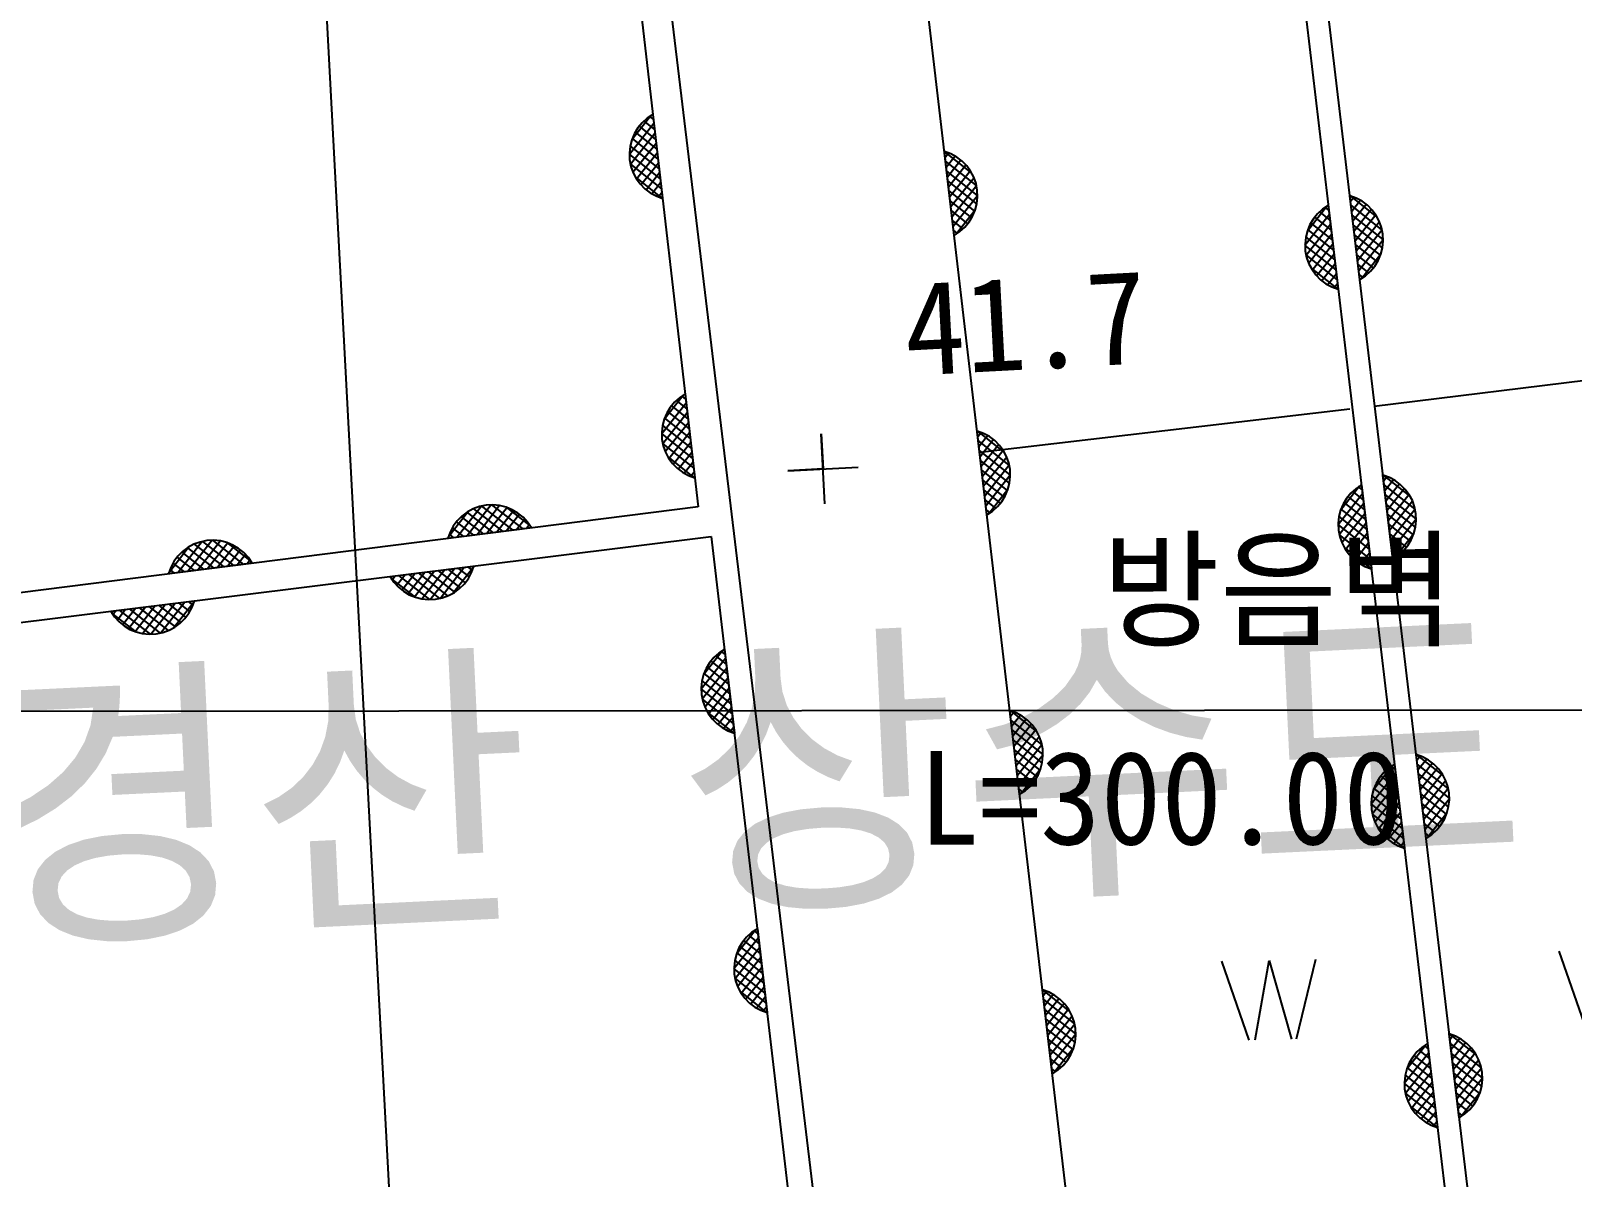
# Model space of a CAD drawing. Header units: millimetres. Extents: x 15846 to 16642, y 1103 to 1807.
# Drawn here: x 16054.04 to 16086.9, y 1504.49 to 1528.94 of the extents above; entities that cross this region are included whole.
import ezdxf
from ezdxf.xclip import XClip

# ---------------------------------------------------------------- set-up
doc = ezdxf.new("R2010")
doc.units = ezdxf.units.MM
doc.header["$LTSCALE"] = 10
doc.header["$MEASUREMENT"] = 0
doc.header["$XCLIPFRAME"] = 2
doc.layers.add('TZ-BASE', color=253, linetype='Continuous')
doc.styles.get("Standard").update_dxf_attribs({"font": 'GulimChe.ttf'})

# ---------------------------------------------------------------- blocks, each defined once
blk = doc.blocks.new('JD-FGHGF6GCDN')
at = {"layer": 'TZ-BASE'}
for p, q in [((121.898, 134.063), (140.491, -215.796)), ((139.013, 10.719, 127.805), (130.169, 84.214, 127.805)), ((144.547, 77.341, 127.977), (151.132, 21.744, 127.977)), ((151.601, 21.889, 127.977), (145.018, 77.444, 127.977)), ((143.146, 20.82, 127.977), (136.65, 76.334, 127.977)), ((131.811, 65.475, 127.783), (133.844, 47.871, 127.783)), ((132.431, 55.699, 127.783), (132.838, 56.211, 127.783)), ((132.808, 56.192, 127.783), (132.891, 56.127, 127.783)), ((132.878, 56.235, 127.783), (133.085, 54.447, 127.783)), ((132.379, 55.392, 127.783), (132.9, 56.048, 127.783)), ((132.503, 55.86, 127.783), (132.964, 55.495, 127.783)), ((132.586, 55.985, 127.783), (132.939, 55.705, 127.783)), ((132.688, 56.096, 127.783), (132.915, 55.916, 127.783)), ((132.395, 55.563, 127.783), (133.012, 55.073, 127.783)), ((132.401, 55.178, 127.783), (132.924, 55.838, 127.783)), ((132.439, 55.72, 127.783), (132.988, 55.284, 127.783)), ((132.456, 55.005, 127.783), (132.949, 55.627, 127.783)), ((132.379, 55.384, 127.783), (133.037, 54.863, 127.783)), ((132.532, 54.86, 127.783), (132.973, 55.416, 127.783)), ((132.625, 54.737, 127.783), (132.997, 55.206, 127.783)), ((139.304, 53.657, 127.977), (139.095, 55.444, 127.977)), ((139.304, 53.657, 127.977), (139.095, 55.444, 127.977)), ((139.671, 54.994, 127.977), (139.106, 55.441, 127.977)), ((139.671, 54.994, 127.977), (139.106, 55.441, 127.977)), ((139.185, 55.414, 127.977), (139.109, 55.318, 127.977)), ((139.185, 55.414, 127.977), (139.109, 55.318, 127.977)), ((139.779, 54.718, 127.977), (139.119, 55.24, 127.977)), ((139.779, 54.718, 127.977), (139.119, 55.24, 127.977)), ((139.323, 55.346, 127.977), (139.134, 55.108, 127.977)), ((139.323, 55.346, 127.977), (139.134, 55.108, 127.977)), ((139.446, 55.26, 127.977), (139.159, 54.897, 127.977)), ((139.446, 55.26, 127.977), (139.159, 54.897, 127.977)), ((132.402, 55.175, 127.783), (133.061, 54.652, 127.783)), ((132.509, 54.898, 127.783), (133.073, 54.451, 127.783)), ((132.734, 54.632, 127.783), (133.022, 54.995, 127.783)), ((139.802, 54.509, 127.977), (139.143, 55.029, 127.977)), ((139.802, 54.509, 127.977), (139.143, 55.029, 127.977)), ((139.554, 55.156, 127.977), (139.183, 54.686, 127.977)), ((139.554, 55.156, 127.977), (139.183, 54.686, 127.977)), ((139.648, 55.032, 127.977), (139.208, 54.476, 127.977)), ((139.648, 55.032, 127.977), (139.208, 54.476, 127.977)), ((139.725, 54.887, 127.977), (139.233, 54.265, 127.977)), ((139.725, 54.887, 127.977), (139.233, 54.265, 127.977)), ((132.857, 54.546, 127.783), (133.046, 54.784, 127.783)), ((132.995, 54.478, 127.783), (133.07, 54.573, 127.783)), ((139.786, 54.33, 127.977), (139.168, 54.819, 127.977)), ((139.786, 54.33, 127.977), (139.168, 54.819, 127.977)), ((139.743, 54.173, 127.977), (139.193, 54.608, 127.977)), ((139.743, 54.173, 127.977), (139.193, 54.608, 127.977)), ((139.779, 54.715, 127.977), (139.257, 54.054, 127.977)), ((139.779, 54.715, 127.977), (139.257, 54.054, 127.977)), ((139.679, 54.033, 127.977), (139.217, 54.397, 127.977)), ((139.679, 54.033, 127.977), (139.217, 54.397, 127.977)), ((139.802, 54.501, 127.977), (139.282, 53.844, 127.977)), ((139.802, 54.501, 127.977), (139.282, 53.844, 127.977)), ((146.831, 53.757, 127.977), (147.236, 54.271, 127.977)), ((146.831, 53.757, 127.977), (147.236, 54.271, 127.977)), ((147.207, 54.252, 127.977), (147.29, 54.187, 127.977)), ((147.207, 54.252, 127.977), (147.29, 54.187, 127.977)), ((147.277, 54.295, 127.977), (147.489, 52.508, 127.977)), ((147.277, 54.295, 127.977), (147.489, 52.508, 127.977)), ((147.948, 52.717, 127.977), (147.736, 54.504, 127.977)), ((147.948, 52.717, 127.977), (147.736, 54.504, 127.977)), ((148.314, 54.055, 127.977), (147.748, 54.501, 127.977)), ((148.314, 54.055, 127.977), (147.748, 54.501, 127.977)), ((147.827, 54.474, 127.977), (147.751, 54.378, 127.977)), ((147.827, 54.474, 127.977), (147.751, 54.378, 127.977)), ((148.421, 53.779, 127.977), (147.761, 54.3, 127.977)), ((148.421, 53.779, 127.977), (147.761, 54.3, 127.977)), ((147.965, 54.406, 127.977), (147.776, 54.168, 127.977)), ((147.965, 54.406, 127.977), (147.776, 54.168, 127.977)), ((148.088, 54.32, 127.977), (147.801, 53.957, 127.977)), ((148.088, 54.32, 127.977), (147.801, 53.957, 127.977)), ((148.197, 54.216, 127.977), (147.826, 53.746, 127.977)), ((148.197, 54.216, 127.977), (147.826, 53.746, 127.977)), ((139.595, 53.907, 127.977), (139.242, 54.187, 127.977)), ((139.595, 53.907, 127.977), (139.242, 54.187, 127.977)), ((139.494, 53.796, 127.977), (139.266, 53.976, 127.977)), ((139.494, 53.796, 127.977), (139.266, 53.976, 127.977)), ((139.75, 54.194, 127.977), (139.344, 53.681, 127.977)), ((139.75, 54.194, 127.977), (139.344, 53.681, 127.977)), ((146.78, 53.45, 127.977), (147.299, 54.108, 127.977)), ((146.78, 53.45, 127.977), (147.299, 54.108, 127.977)), ((146.803, 53.237, 127.977), (147.324, 53.898, 127.977)), ((146.803, 53.237, 127.977), (147.324, 53.898, 127.977)), ((146.903, 53.919, 127.977), (147.365, 53.555, 127.977)), ((146.903, 53.919, 127.977), (147.365, 53.555, 127.977)), ((146.986, 54.045, 127.977), (147.34, 53.766, 127.977)), ((146.986, 54.045, 127.977), (147.34, 53.766, 127.977)), ((147.087, 54.156, 127.977), (147.315, 53.976, 127.977)), ((147.087, 54.156, 127.977), (147.315, 53.976, 127.977)), ((148.445, 53.569, 127.977), (147.786, 54.089, 127.977)), ((148.445, 53.569, 127.977), (147.786, 54.089, 127.977)), ((148.29, 54.093, 127.977), (147.851, 53.536, 127.977)), ((148.29, 54.093, 127.977), (147.851, 53.536, 127.977)), ((148.367, 53.948, 127.977), (147.876, 53.325, 127.977)), ((148.367, 53.948, 127.977), (147.876, 53.325, 127.977)), ((139.374, 53.7, 127.977), (139.291, 53.765, 127.977)), ((139.374, 53.7, 127.977), (139.291, 53.765, 127.977)), ((146.796, 53.621, 127.977), (147.414, 53.134, 127.977)), ((146.796, 53.621, 127.977), (147.414, 53.134, 127.977)), ((146.839, 53.779, 127.977), (147.39, 53.344, 127.977)), ((146.839, 53.779, 127.977), (147.39, 53.344, 127.977)), ((146.858, 53.064, 127.977), (147.349, 53.687, 127.977)), ((146.858, 53.064, 127.977), (147.349, 53.687, 127.977)), ((148.429, 53.391, 127.977), (147.811, 53.878, 127.977)), ((148.429, 53.391, 127.977), (147.811, 53.878, 127.977)), ((148.386, 53.234, 127.977), (147.836, 53.668, 127.977)), ((148.386, 53.234, 127.977), (147.836, 53.668, 127.977)), ((148.422, 53.775, 127.977), (147.901, 53.114, 127.977)), ((148.422, 53.775, 127.977), (147.901, 53.114, 127.977)), ((148.445, 53.562, 127.977), (147.926, 52.904, 127.977)), ((148.445, 53.562, 127.977), (147.926, 52.904, 127.977)), ((146.78, 53.443, 127.977), (147.439, 52.923, 127.977)), ((146.78, 53.443, 127.977), (147.439, 52.923, 127.977)), ((146.804, 53.233, 127.977), (147.464, 52.712, 127.977)), ((146.804, 53.233, 127.977), (147.464, 52.712, 127.977)), ((146.935, 52.919, 127.977), (147.374, 53.477, 127.977)), ((146.935, 52.919, 127.977), (147.374, 53.477, 127.977)), ((147.028, 52.796, 127.977), (147.399, 53.266, 127.977)), ((147.028, 52.796, 127.977), (147.399, 53.266, 127.977)), ((148.322, 53.093, 127.977), (147.86, 53.457, 127.977)), ((148.322, 53.093, 127.977), (147.86, 53.457, 127.977)), ((148.239, 52.967, 127.977), (147.885, 53.246, 127.977)), ((148.239, 52.967, 127.977), (147.885, 53.246, 127.977)), ((148.394, 53.255, 127.977), (147.989, 52.741, 127.977)), ((148.394, 53.255, 127.977), (147.989, 52.741, 127.977)), ((146.911, 52.957, 127.977), (147.477, 52.511, 127.977)), ((146.911, 52.957, 127.977), (147.477, 52.511, 127.977)), ((147.137, 52.692, 127.977), (147.424, 53.055, 127.977)), ((147.137, 52.692, 127.977), (147.424, 53.055, 127.977)), ((148.138, 52.856, 127.977), (147.91, 53.036, 127.977)), ((148.138, 52.856, 127.977), (147.91, 53.036, 127.977)), ((147.26, 52.606, 127.977), (147.449, 52.845, 127.977)), ((147.26, 52.606, 127.977), (147.449, 52.845, 127.977)), ((147.398, 52.538, 127.977), (147.474, 52.634, 127.977)), ((147.398, 52.538, 127.977), (147.474, 52.634, 127.977)), ((148.018, 52.76, 127.977), (147.935, 52.825, 127.977)), ((148.018, 52.76, 127.977), (147.935, 52.825, 127.977)), ((156.08, 50.972, 127.977), (148.255, 50.01, 127.977)), ((133.567, 50.275, 127.783), (133.773, 48.487, 127.783)), ((133.068, 49.431, 127.783), (133.588, 50.088, 127.783)), ((133.12, 49.738, 127.783), (133.526, 50.251, 127.783)), ((133.275, 50.025, 127.783), (133.628, 49.745, 127.783)), ((133.376, 50.136, 127.783), (133.604, 49.956, 127.783)), ((133.497, 50.232, 127.783), (133.579, 50.167, 127.783)), ((147.739, 49.949, 127.977), (139.846, 49.025, 127.977)), ((133.09, 49.218, 127.783), (133.613, 49.877, 127.783)), ((133.127, 49.759, 127.783), (133.677, 49.324, 127.783)), ((133.144, 49.045, 127.783), (133.637, 49.667, 127.783)), ((133.191, 49.9, 127.783), (133.652, 49.534, 127.783)), ((133.068, 49.424, 127.783), (133.725, 48.902, 127.783)), ((133.084, 49.602, 127.783), (133.701, 49.113, 127.783)), ((133.22, 48.9, 127.783), (133.661, 49.456, 127.783)), ((136.548, 47.929, 41.69), (136.468, 49.427, 41.69)), ((136.468, 49.427, 41.69), (136.508, 48.678, 41.69)), ((140.001, 47.697, 127.977), (139.792, 49.485, 127.977)), ((140.001, 47.697, 127.977), (139.792, 49.485, 127.977)), ((140.369, 49.035, 127.977), (139.803, 49.482, 127.977)), ((140.369, 49.035, 127.977), (139.803, 49.482, 127.977)), ((139.882, 49.455, 127.977), (139.807, 49.359, 127.977)), ((139.882, 49.455, 127.977), (139.807, 49.359, 127.977)), ((140.476, 48.759, 127.977), (139.816, 49.281, 127.977)), ((140.476, 48.759, 127.977), (139.816, 49.281, 127.977)), ((140.02, 49.387, 127.977), (139.831, 49.148, 127.977)), ((140.02, 49.387, 127.977), (139.831, 49.148, 127.977)), ((140.143, 49.301, 127.977), (139.856, 48.938, 127.977)), ((140.143, 49.301, 127.977), (139.856, 48.938, 127.977)), ((133.09, 49.214, 127.783), (133.75, 48.691, 127.783)), ((133.314, 48.776, 127.783), (133.686, 49.245, 127.783)), ((133.422, 48.672, 127.783), (133.71, 49.034, 127.783)), ((140.499, 48.549, 127.977), (139.841, 49.07, 127.977)), ((140.499, 48.549, 127.977), (139.841, 49.07, 127.977)), ((140.252, 49.197, 127.977), (139.881, 48.727, 127.977)), ((140.252, 49.197, 127.977), (139.881, 48.727, 127.977)), ((140.345, 49.073, 127.977), (139.905, 48.516, 127.977)), ((140.345, 49.073, 127.977), (139.905, 48.516, 127.977)), ((133.197, 48.938, 127.783), (133.762, 48.49, 127.783)), ((133.545, 48.585, 127.783), (133.734, 48.824, 127.783)), ((135.759, 48.638, 41.69), (137.257, 48.718, 41.69)), ((136.508, 48.678, 41.69), (135.759, 48.638, 41.69)), ((140.483, 48.371, 127.977), (139.865, 48.859, 127.977)), ((140.483, 48.371, 127.977), (139.865, 48.859, 127.977)), ((140.44, 48.214, 127.977), (139.89, 48.649, 127.977)), ((140.44, 48.214, 127.977), (139.89, 48.649, 127.977)), ((140.422, 48.928, 127.977), (139.93, 48.306, 127.977)), ((140.422, 48.928, 127.977), (139.93, 48.306, 127.977)), ((140.477, 48.755, 127.977), (139.955, 48.095, 127.977)), ((140.477, 48.755, 127.977), (139.955, 48.095, 127.977)), ((133.683, 48.518, 127.783), (133.759, 48.613, 127.783)), ((140.376, 48.073, 127.977), (139.914, 48.438, 127.977)), ((140.376, 48.073, 127.977), (139.914, 48.438, 127.977)), ((140.499, 48.542, 127.977), (139.979, 47.884, 127.977)), ((140.499, 48.542, 127.977), (139.979, 47.884, 127.977)), ((147.537, 47.799, 127.977), (147.942, 48.313, 127.977)), ((147.537, 47.799, 127.977), (147.942, 48.313, 127.977)), ((147.983, 48.337, 127.977), (148.194, 46.55, 127.977)), ((147.983, 48.337, 127.977), (148.194, 46.55, 127.977)), ((148.654, 46.758, 127.977), (148.442, 48.546, 127.977)), ((148.654, 46.758, 127.977), (148.442, 48.546, 127.977)), ((149.02, 48.096, 127.977), (148.454, 48.543, 127.977)), ((149.02, 48.096, 127.977), (148.454, 48.543, 127.977)), ((148.533, 48.515, 127.977), (148.457, 48.42, 127.977)), ((148.533, 48.515, 127.977), (148.457, 48.42, 127.977)), ((149.128, 47.821, 127.977), (148.467, 48.341, 127.977)), ((149.128, 47.821, 127.977), (148.467, 48.341, 127.977)), ((148.671, 48.448, 127.977), (148.482, 48.209, 127.977)), ((148.671, 48.448, 127.977), (148.482, 48.209, 127.977)), ((148.794, 48.362, 127.977), (148.507, 47.999, 127.977)), ((148.794, 48.362, 127.977), (148.507, 47.999, 127.977)), ((140.293, 47.948, 127.977), (139.939, 48.227, 127.977)), ((140.293, 47.948, 127.977), (139.939, 48.227, 127.977)), ((140.191, 47.837, 127.977), (139.964, 48.016, 127.977)), ((140.191, 47.837, 127.977), (139.964, 48.016, 127.977)), ((140.448, 48.235, 127.977), (140.042, 47.721, 127.977)), ((140.448, 48.235, 127.977), (140.042, 47.721, 127.977)), ((147.486, 47.492, 127.977), (148.005, 48.15, 127.977)), ((147.486, 47.492, 127.977), (148.005, 48.15, 127.977)), ((147.691, 48.086, 127.977), (148.045, 47.807, 127.977)), ((147.691, 48.086, 127.977), (148.045, 47.807, 127.977)), ((147.793, 48.197, 127.977), (148.02, 48.018, 127.977)), ((147.793, 48.197, 127.977), (148.02, 48.018, 127.977)), ((147.913, 48.294, 127.977), (147.995, 48.229, 127.977)), ((147.913, 48.294, 127.977), (147.995, 48.229, 127.977)), ((149.151, 47.611, 127.977), (148.492, 48.131, 127.977)), ((149.151, 47.611, 127.977), (148.492, 48.131, 127.977)), ((148.903, 48.258, 127.977), (148.532, 47.788, 127.977)), ((148.903, 48.258, 127.977), (148.532, 47.788, 127.977)), ((148.997, 48.135, 127.977), (148.557, 47.577, 127.977)), ((148.997, 48.135, 127.977), (148.557, 47.577, 127.977)), ((149.073, 47.99, 127.977), (148.582, 47.367, 127.977)), ((149.073, 47.99, 127.977), (148.582, 47.367, 127.977)), ((133.844, 47.871, 127.783), (111.397, 45.023, 127.783)), ((128.951, 47.775, 127.783), (128.51, 47.205, 127.783)), ((129.226, 47.885, 127.783), (128.711, 47.22, 127.783)), ((128.791, 47.657, 127.783), (129.264, 47.29, 127.783)), ((128.913, 47.752, 127.783), (129.474, 47.317, 127.783)), ((129.436, 47.91, 127.783), (128.922, 47.247, 127.783)), ((129.058, 47.829, 127.783), (129.685, 47.344, 127.783)), ((129.614, 47.896, 127.783), (129.132, 47.273, 127.783)), ((129.23, 47.886, 127.783), (129.895, 47.37, 127.783)), ((129.772, 47.855, 127.783), (129.342, 47.3, 127.783)), ((129.443, 47.91, 127.783), (130.106, 47.397, 127.783)), ((129.913, 47.792, 127.783), (129.553, 47.327, 127.783)), ((129.751, 47.862, 127.783), (130.268, 47.461, 127.783)), ((130.039, 47.71, 127.783), (129.763, 47.354, 127.783)), ((140.071, 47.741, 127.977), (139.988, 47.806, 127.977)), ((140.071, 47.741, 127.977), (139.988, 47.806, 127.977)), ((147.502, 47.663, 127.977), (148.12, 47.175, 127.977)), ((147.502, 47.663, 127.977), (148.12, 47.175, 127.977)), ((147.509, 47.278, 127.977), (148.03, 47.939, 127.977)), ((147.509, 47.278, 127.977), (148.03, 47.939, 127.977)), ((147.544, 47.82, 127.977), (148.095, 47.386, 127.977)), ((147.544, 47.82, 127.977), (148.095, 47.386, 127.977)), ((147.564, 47.106, 127.977), (148.055, 47.729, 127.977)), ((147.564, 47.106, 127.977), (148.055, 47.729, 127.977)), ((147.608, 47.961, 127.977), (148.07, 47.597, 127.977)), ((147.608, 47.961, 127.977), (148.07, 47.597, 127.977)), ((149.135, 47.433, 127.977), (148.517, 47.92, 127.977)), ((149.135, 47.433, 127.977), (148.517, 47.92, 127.977)), ((149.092, 47.275, 127.977), (148.542, 47.709, 127.977)), ((149.092, 47.275, 127.977), (148.542, 47.709, 127.977)), ((149.128, 47.817, 127.977), (148.607, 47.156, 127.977)), ((149.128, 47.817, 127.977), (148.607, 47.156, 127.977)), ((130.293, 47.421, 127.783), (128.507, 47.194, 127.783)), ((128.603, 47.423, 127.783), (128.843, 47.237, 127.783)), ((128.688, 47.547, 127.783), (129.054, 47.263, 127.783)), ((130.151, 47.609, 127.783), (129.974, 47.38, 127.783)), ((130.249, 47.49, 127.783), (130.184, 47.407, 127.783)), ((147.486, 47.484, 127.977), (148.145, 46.965, 127.977)), ((147.486, 47.484, 127.977), (148.145, 46.965, 127.977)), ((147.64, 46.961, 127.977), (148.08, 47.518, 127.977)), ((147.64, 46.961, 127.977), (148.08, 47.518, 127.977)), ((149.028, 47.135, 127.977), (148.567, 47.499, 127.977)), ((149.028, 47.135, 127.977), (148.567, 47.499, 127.977)), ((149.151, 47.604, 127.977), (148.632, 46.945, 127.977)), ((149.151, 47.604, 127.977), (148.632, 46.945, 127.977)), ((111.504, 44.423, 127.869), (134.125, 47.234, 127.869)), ((122.999, 47.02, 127.783), (122.558, 46.45, 127.783)), ((123.274, 47.13, 127.783), (122.759, 46.465, 127.783)), ((122.961, 46.996, 127.783), (123.522, 46.562, 127.783)), ((123.483, 47.155, 127.783), (122.969, 46.492, 127.783)), ((123.106, 47.074, 127.783), (123.733, 46.588, 127.783)), ((123.662, 47.141, 127.783), (123.18, 46.518, 127.783)), ((123.278, 47.131, 127.783), (123.943, 46.615, 127.783)), ((123.82, 47.099, 127.783), (123.39, 46.545, 127.783)), ((123.491, 47.155, 127.783), (124.153, 46.642, 127.783)), ((123.961, 47.036, 127.783), (123.601, 46.572, 127.783)), ((123.798, 47.107, 127.783), (124.316, 46.706, 127.783)), ((128.537, 47.285, 127.783), (128.633, 47.21, 127.783)), ((134.125, 47.234, 127.869), (136.206, 29.503, 127.869)), ((147.509, 47.275, 127.977), (148.17, 46.754, 127.977)), ((147.509, 47.275, 127.977), (148.17, 46.754, 127.977)), ((147.617, 46.999, 127.977), (148.183, 46.553, 127.977)), ((147.617, 46.999, 127.977), (148.183, 46.553, 127.977)), ((147.734, 46.837, 127.977), (148.105, 47.307, 127.977)), ((147.734, 46.837, 127.977), (148.105, 47.307, 127.977)), ((147.843, 46.733, 127.977), (148.129, 47.097, 127.977)), ((147.843, 46.733, 127.977), (148.129, 47.097, 127.977)), ((148.945, 47.009, 127.977), (148.592, 47.288, 127.977)), ((148.945, 47.009, 127.977), (148.592, 47.288, 127.977)), ((148.844, 46.898, 127.977), (148.617, 47.077, 127.977)), ((148.844, 46.898, 127.977), (148.617, 47.077, 127.977)), ((149.1, 47.296, 127.977), (148.695, 46.782, 127.977)), ((149.1, 47.296, 127.977), (148.695, 46.782, 127.977)), ((124.34, 46.665, 127.783), (122.555, 46.439, 127.783)), ((122.65, 46.668, 127.783), (122.891, 46.482, 127.783)), ((122.735, 46.792, 127.783), (123.101, 46.508, 127.783)), ((122.839, 46.902, 127.783), (123.312, 46.535, 127.783)), ((124.087, 46.955, 127.783), (123.811, 46.598, 127.783)), ((124.199, 46.854, 127.783), (124.021, 46.625, 127.783)), ((124.296, 46.735, 127.783), (124.232, 46.652, 127.783)), ((147.966, 46.647, 127.977), (148.154, 46.886, 127.977)), ((147.966, 46.647, 127.977), (148.154, 46.886, 127.977)), ((148.104, 46.58, 127.977), (148.179, 46.676, 127.977)), ((148.104, 46.58, 127.977), (148.179, 46.676, 127.977)), ((148.724, 46.802, 127.977), (148.641, 46.867, 127.977)), ((148.724, 46.802, 127.977), (148.641, 46.867, 127.977)), ((122.584, 46.529, 127.783), (122.68, 46.455, 127.783)), ((127.278, 46.384, 127.869), (129.064, 46.606, 127.869)), ((127.818, 45.941, 127.869), (127.302, 46.343, 127.869)), ((127.321, 46.314, 127.869), (127.386, 46.397, 127.869)), ((127.418, 46.194, 127.869), (127.597, 46.423, 127.869)), ((128.126, 45.892, 127.869), (127.465, 46.407, 127.869)), ((127.53, 46.094, 127.869), (127.807, 46.449, 127.869)), ((127.656, 46.012, 127.869), (128.018, 46.476, 127.869)), ((128.339, 45.916, 127.869), (127.675, 46.433, 127.869)), ((127.797, 45.948, 127.869), (128.228, 46.502, 127.869)), ((128.511, 45.972, 127.869), (127.886, 46.459, 127.869)), ((127.955, 45.907, 127.869), (128.439, 46.528, 127.869)), ((128.656, 46.049, 127.869), (128.096, 46.485, 127.869)), ((128.133, 45.892, 127.869), (128.649, 46.554, 127.869)), ((128.779, 46.144, 127.869), (128.307, 46.511, 127.869)), ((128.343, 45.916, 127.869), (128.86, 46.58, 127.869)), ((128.882, 46.253, 127.869), (128.517, 46.538, 127.869)), ((128.618, 46.026, 127.869), (129.061, 46.594, 127.869)), ((128.968, 46.377, 127.869), (128.728, 46.564, 127.869)), ((129.034, 46.515, 127.869), (128.938, 46.59, 127.869)), ((121.324, 45.644, 127.869), (123.11, 45.866, 127.869)), ((121.464, 45.455, 127.869), (121.642, 45.683, 127.869)), ((122.172, 45.152, 127.869), (121.51, 45.667, 127.869)), ((121.576, 45.354, 127.869), (121.853, 45.709, 127.869)), ((121.702, 45.272, 127.869), (122.063, 45.736, 127.869)), ((122.385, 45.176, 127.869), (121.721, 45.693, 127.869)), ((121.843, 45.208, 127.869), (122.274, 45.762, 127.869)), ((122.557, 45.232, 127.869), (121.931, 45.719, 127.869)), ((122.001, 45.167, 127.869), (122.484, 45.788, 127.869)), ((122.702, 45.309, 127.869), (122.142, 45.745, 127.869)), ((122.179, 45.152, 127.869), (122.695, 45.814, 127.869)), ((122.825, 45.404, 127.869), (122.352, 45.772, 127.869)), ((122.388, 45.176, 127.869), (122.906, 45.84, 127.869)), ((122.928, 45.513, 127.869), (122.563, 45.798, 127.869)), ((122.664, 45.286, 127.869), (123.107, 45.854, 127.869)), ((123.013, 45.637, 127.869), (122.773, 45.824, 127.869)), ((123.08, 45.775, 127.869), (122.984, 45.85, 127.869)), ((121.864, 45.201, 127.869), (121.348, 45.603, 127.869)), ((121.367, 45.574, 127.869), (121.432, 45.657, 127.869)), ((133.961, 44.292, 127.869), (134.367, 44.805, 127.869)), ((134.217, 44.69, 127.869), (134.445, 44.51, 127.869)), ((134.337, 44.786, 127.869), (134.42, 44.721, 127.869)), ((134.407, 44.83, 127.869), (134.617, 43.042, 127.869)), ((133.91, 43.985, 127.869), (134.429, 44.643, 127.869)), ((133.932, 43.771, 127.869), (134.454, 44.432, 127.869)), ((134.033, 44.454, 127.869), (134.494, 44.089, 127.869)), ((134.116, 44.579, 127.869), (134.47, 44.3, 127.869)), ((133.926, 44.156, 127.869), (134.544, 43.668, 127.869)), ((133.969, 44.313, 127.869), (134.519, 43.878, 127.869)), ((133.987, 43.599, 127.869), (134.479, 44.221, 127.869)), ((133.91, 43.977, 127.869), (134.568, 43.457, 127.869)), ((133.933, 43.768, 127.869), (134.593, 43.246, 127.869)), ((134.064, 43.454, 127.869), (134.503, 44.011, 127.869)), ((134.157, 43.33, 127.869), (134.528, 43.8, 127.869)), ((-0.04, 43.401), (299.96, 43.677)), ((134.04, 43.492, 127.869), (134.606, 43.045, 127.869)), ((134.266, 43.226, 127.869), (134.553, 43.589, 127.869)), ((134.389, 43.14, 127.869), (134.578, 43.379, 127.869)), ((140.698, 41.738, 127.977), (140.489, 43.526, 127.977)), ((140.698, 41.738, 127.977), (140.489, 43.526, 127.977)), ((141.066, 43.076, 127.977), (140.501, 43.522, 127.977)), ((141.066, 43.076, 127.977), (140.501, 43.522, 127.977)), ((140.579, 43.495, 127.977), (140.504, 43.4, 127.977)), ((140.579, 43.495, 127.977), (140.504, 43.4, 127.977)), ((140.717, 43.428, 127.977), (140.529, 43.189, 127.977)), ((140.717, 43.428, 127.977), (140.529, 43.189, 127.977)), ((134.527, 43.072, 127.869), (134.602, 43.168, 127.869)), ((141.173, 42.8, 127.977), (140.513, 43.321, 127.977)), ((141.173, 42.8, 127.977), (140.513, 43.321, 127.977)), ((141.196, 42.59, 127.977), (140.538, 43.111, 127.977)), ((141.196, 42.59, 127.977), (140.538, 43.111, 127.977)), ((140.84, 43.342, 127.977), (140.553, 42.978, 127.977)), ((140.84, 43.342, 127.977), (140.553, 42.978, 127.977)), ((140.949, 43.237, 127.977), (140.578, 42.768, 127.977)), ((140.949, 43.237, 127.977), (140.578, 42.768, 127.977)), ((141.043, 43.114, 127.977), (140.603, 42.557, 127.977)), ((141.043, 43.114, 127.977), (140.603, 42.557, 127.977)), ((141.18, 42.412, 127.977), (140.562, 42.9, 127.977)), ((141.18, 42.412, 127.977), (140.562, 42.9, 127.977)), ((141.119, 42.969, 127.977), (140.627, 42.346, 127.977)), ((141.119, 42.969, 127.977), (140.627, 42.346, 127.977)), ((141.174, 42.796, 127.977), (140.652, 42.136, 127.977)), ((141.174, 42.796, 127.977), (140.652, 42.136, 127.977)), ((141.137, 42.254, 127.977), (140.587, 42.689, 127.977)), ((141.137, 42.254, 127.977), (140.587, 42.689, 127.977)), ((141.073, 42.114, 127.977), (140.612, 42.479, 127.977)), ((141.073, 42.114, 127.977), (140.612, 42.479, 127.977)), ((141.196, 42.583, 127.977), (140.677, 41.925, 127.977)), ((141.196, 42.583, 127.977), (140.677, 41.925, 127.977)), ((149.36, 40.8, 127.977), (149.149, 42.588, 127.977)), ((149.36, 40.8, 127.977), (149.149, 42.588, 127.977)), ((149.726, 42.138, 127.977), (149.16, 42.584, 127.977)), ((149.726, 42.138, 127.977), (149.16, 42.584, 127.977)), ((149.239, 42.557, 127.977), (149.164, 42.462, 127.977)), ((149.239, 42.557, 127.977), (149.164, 42.462, 127.977)), ((149.834, 41.862, 127.977), (149.173, 42.383, 127.977)), ((149.834, 41.862, 127.977), (149.173, 42.383, 127.977)), ((149.377, 42.49, 127.977), (149.188, 42.251, 127.977)), ((149.377, 42.49, 127.977), (149.188, 42.251, 127.977)), ((149.5, 42.404, 127.977), (149.213, 42.04, 127.977)), ((149.5, 42.404, 127.977), (149.213, 42.04, 127.977)), ((140.99, 41.988, 127.977), (140.636, 42.268, 127.977)), ((140.99, 41.988, 127.977), (140.636, 42.268, 127.977)), ((140.889, 41.877, 127.977), (140.661, 42.057, 127.977)), ((140.889, 41.877, 127.977), (140.661, 42.057, 127.977)), ((141.145, 42.275, 127.977), (140.739, 41.762, 127.977)), ((141.145, 42.275, 127.977), (140.739, 41.762, 127.977)), ((148.192, 41.533, 127.977), (148.71, 42.192, 127.977)), ((148.192, 41.533, 127.977), (148.71, 42.192, 127.977)), ((148.243, 41.841, 127.977), (148.648, 42.355, 127.977)), ((148.243, 41.841, 127.977), (148.648, 42.355, 127.977)), ((148.397, 42.128, 127.977), (148.751, 41.849, 127.977)), ((148.397, 42.128, 127.977), (148.751, 41.849, 127.977)), ((148.498, 42.239, 127.977), (148.726, 42.06, 127.977)), ((148.498, 42.239, 127.977), (148.726, 42.06, 127.977)), ((148.618, 42.335, 127.977), (148.701, 42.27, 127.977)), ((148.618, 42.335, 127.977), (148.701, 42.27, 127.977)), ((148.688, 42.379, 127.977), (148.9, 40.591, 127.977)), ((148.688, 42.379, 127.977), (148.9, 40.591, 127.977)), ((149.857, 41.653, 127.977), (149.198, 42.172, 127.977)), ((149.857, 41.653, 127.977), (149.198, 42.172, 127.977)), ((149.609, 42.3, 127.977), (149.238, 41.83, 127.977)), ((149.609, 42.3, 127.977), (149.238, 41.83, 127.977)), ((149.703, 42.176, 127.977), (149.263, 41.619, 127.977)), ((149.703, 42.176, 127.977), (149.263, 41.619, 127.977)), ((140.768, 41.781, 127.977), (140.686, 41.846, 127.977)), ((140.768, 41.781, 127.977), (140.686, 41.846, 127.977)), ((148.214, 41.32, 127.977), (148.735, 41.981, 127.977)), ((148.214, 41.32, 127.977), (148.735, 41.981, 127.977)), ((148.25, 41.862, 127.977), (148.801, 41.428, 127.977)), ((148.25, 41.862, 127.977), (148.801, 41.428, 127.977)), ((148.269, 41.147, 127.977), (148.76, 41.77, 127.977)), ((148.269, 41.147, 127.977), (148.76, 41.77, 127.977)), ((148.314, 42.002, 127.977), (148.776, 41.638, 127.977)), ((148.314, 42.002, 127.977), (148.776, 41.638, 127.977)), ((149.841, 41.474, 127.977), (149.223, 41.962, 127.977)), ((149.841, 41.474, 127.977), (149.223, 41.962, 127.977)), ((149.799, 41.317, 127.977), (149.248, 41.751, 127.977)), ((149.799, 41.317, 127.977), (149.248, 41.751, 127.977)), ((149.779, 42.031, 127.977), (149.288, 41.408, 127.977)), ((149.779, 42.031, 127.977), (149.288, 41.408, 127.977)), ((149.834, 41.859, 127.977), (149.313, 41.198, 127.977)), ((149.834, 41.859, 127.977), (149.313, 41.198, 127.977)), ((148.192, 41.526, 127.977), (148.851, 41.006, 127.977)), ((148.192, 41.526, 127.977), (148.851, 41.006, 127.977)), ((148.207, 41.704, 127.977), (148.826, 41.217, 127.977)), ((148.207, 41.704, 127.977), (148.826, 41.217, 127.977)), ((148.346, 41.002, 127.977), (148.785, 41.56, 127.977)), ((148.346, 41.002, 127.977), (148.785, 41.56, 127.977)), ((149.735, 41.176, 127.977), (149.273, 41.54, 127.977)), ((149.735, 41.176, 127.977), (149.273, 41.54, 127.977)), ((149.857, 41.645, 127.977), (149.338, 40.987, 127.977)), ((149.857, 41.645, 127.977), (149.338, 40.987, 127.977)), ((148.215, 41.316, 127.977), (148.876, 40.796, 127.977)), ((148.215, 41.316, 127.977), (148.876, 40.796, 127.977)), ((148.44, 40.879, 127.977), (148.81, 41.349, 127.977)), ((148.44, 40.879, 127.977), (148.81, 41.349, 127.977)), ((148.549, 40.775, 127.977), (148.835, 41.138, 127.977)), ((148.549, 40.775, 127.977), (148.835, 41.138, 127.977)), ((149.652, 41.051, 127.977), (149.298, 41.33, 127.977)), ((149.652, 41.051, 127.977), (149.298, 41.33, 127.977)), ((149.55, 40.94, 127.977), (149.323, 41.119, 127.977)), ((149.55, 40.94, 127.977), (149.323, 41.119, 127.977)), ((149.806, 41.338, 127.977), (149.401, 40.824, 127.977)), ((149.806, 41.338, 127.977), (149.401, 40.824, 127.977)), ((148.323, 41.041, 127.977), (148.889, 40.594, 127.977)), ((148.323, 41.041, 127.977), (148.889, 40.594, 127.977)), ((148.672, 40.689, 127.977), (148.86, 40.928, 127.977)), ((148.672, 40.689, 127.977), (148.86, 40.928, 127.977)), ((149.43, 40.843, 127.977), (149.348, 40.908, 127.977)), ((149.43, 40.843, 127.977), (149.348, 40.908, 127.977)), ((148.81, 40.622, 127.977), (148.885, 40.717, 127.977)), ((148.81, 40.622, 127.977), (148.885, 40.717, 127.977)), ((134.661, 38.333, 127.869), (135.066, 38.846, 127.869)), ((135.037, 38.827, 127.869), (135.119, 38.762, 127.869)), ((135.107, 38.87, 127.869), (135.317, 37.083, 127.869)), ((134.609, 38.026, 127.869), (135.129, 38.684, 127.869)), ((134.632, 37.812, 127.869), (135.153, 38.473, 127.869)), ((134.732, 38.495, 127.869), (135.194, 38.13, 127.869)), ((134.815, 38.62, 127.869), (135.169, 38.341, 127.869)), ((134.917, 38.731, 127.869), (135.144, 38.551, 127.869)), ((134.625, 38.197, 127.869), (135.243, 37.709, 127.869)), ((134.668, 38.354, 127.869), (135.218, 37.919, 127.869)), ((134.686, 37.64, 127.869), (135.178, 38.262, 127.869)), ((144.998, 38.183, 127.503), (145.585, 36.493, 127.503)), ((145.721, 36.5, 127.503), (146.016, 38.192, 127.503)), ((146.016, 38.192, 127.503), (146.489, 36.519, 127.503)), ((146.602, 36.525, 127.503), (147.01, 38.222, 127.503)), ((152.19, 38.39, 127.503), (152.777, 36.7, 127.503)), ((134.609, 38.018, 127.869), (135.268, 37.498, 127.869)), ((134.632, 37.809, 127.869), (135.293, 37.287, 127.869)), ((134.763, 37.495, 127.869), (135.203, 38.051, 127.869)), ((134.857, 37.371, 127.869), (135.228, 37.841, 127.869)), ((134.74, 37.533, 127.869), (135.305, 37.086, 127.869)), ((134.965, 37.267, 127.869), (135.252, 37.63, 127.869)), ((141.396, 35.779, 127.977), (141.187, 37.566, 127.977)), ((141.396, 35.779, 127.977), (141.187, 37.566, 127.977)), ((141.763, 37.116, 127.977), (141.198, 37.563, 127.977)), ((141.763, 37.116, 127.977), (141.198, 37.563, 127.977)), ((141.277, 37.536, 127.977), (141.201, 37.44, 127.977)), ((141.277, 37.536, 127.977), (141.201, 37.44, 127.977)), ((141.415, 37.468, 127.977), (141.226, 37.23, 127.977)), ((141.415, 37.468, 127.977), (141.226, 37.23, 127.977)), ((135.088, 37.181, 127.869), (135.277, 37.419, 127.869)), ((135.226, 37.113, 127.869), (135.302, 37.209, 127.869)), ((141.871, 36.84, 127.977), (141.211, 37.362, 127.977)), ((141.871, 36.84, 127.977), (141.211, 37.362, 127.977)), ((141.894, 36.631, 127.977), (141.235, 37.151, 127.977)), ((141.894, 36.631, 127.977), (141.235, 37.151, 127.977)), ((141.538, 37.382, 127.977), (141.251, 37.019, 127.977)), ((141.538, 37.382, 127.977), (141.251, 37.019, 127.977)), ((141.646, 37.278, 127.977), (141.275, 36.808, 127.977)), ((141.646, 37.278, 127.977), (141.275, 36.808, 127.977)), ((141.74, 37.154, 127.977), (141.3, 36.598, 127.977)), ((141.74, 37.154, 127.977), (141.3, 36.598, 127.977)), ((141.878, 36.452, 127.977), (141.26, 36.941, 127.977)), ((141.878, 36.452, 127.977), (141.26, 36.941, 127.977)), ((141.816, 37.009, 127.977), (141.325, 36.387, 127.977)), ((141.816, 37.009, 127.977), (141.325, 36.387, 127.977)), ((141.871, 36.837, 127.977), (141.349, 36.176, 127.977)), ((141.871, 36.837, 127.977), (141.349, 36.176, 127.977)), ((141.835, 36.295, 127.977), (141.284, 36.73, 127.977)), ((141.835, 36.295, 127.977), (141.284, 36.73, 127.977)), ((141.77, 36.154, 127.977), (141.309, 36.519, 127.977)), ((141.77, 36.154, 127.977), (141.309, 36.519, 127.977)), ((141.894, 36.623, 127.977), (141.374, 35.966, 127.977)), ((141.894, 36.623, 127.977), (141.374, 35.966, 127.977)), ((150.066, 34.842, 127.977), (149.855, 36.629, 127.977)), ((150.066, 34.842, 127.977), (149.855, 36.629, 127.977)), ((150.432, 36.18, 127.977), (149.866, 36.626, 127.977)), ((150.432, 36.18, 127.977), (149.866, 36.626, 127.977)), ((149.945, 36.599, 127.977), (149.87, 36.503, 127.977)), ((149.945, 36.599, 127.977), (149.87, 36.503, 127.977)), ((150.083, 36.532, 127.977), (149.895, 36.293, 127.977)), ((150.083, 36.532, 127.977), (149.895, 36.293, 127.977)), ((141.687, 36.029, 127.977), (141.334, 36.308, 127.977)), ((141.687, 36.029, 127.977), (141.334, 36.308, 127.977)), ((141.842, 36.316, 127.977), (141.436, 35.803, 127.977)), ((141.842, 36.316, 127.977), (141.436, 35.803, 127.977)), ((148.897, 35.575, 127.977), (149.416, 36.233, 127.977)), ((148.897, 35.575, 127.977), (149.416, 36.233, 127.977)), ((148.948, 35.882, 127.977), (149.353, 36.396, 127.977)), ((148.948, 35.882, 127.977), (149.353, 36.396, 127.977)), ((149.103, 36.17, 127.977), (149.457, 35.891, 127.977)), ((149.103, 36.17, 127.977), (149.457, 35.891, 127.977)), ((149.204, 36.281, 127.977), (149.432, 36.101, 127.977)), ((149.204, 36.281, 127.977), (149.432, 36.101, 127.977)), ((149.324, 36.377, 127.977), (149.407, 36.312, 127.977)), ((149.324, 36.377, 127.977), (149.407, 36.312, 127.977)), ((149.394, 36.42, 127.977), (149.606, 34.633, 127.977)), ((149.394, 36.42, 127.977), (149.606, 34.633, 127.977)), ((150.54, 35.904, 127.977), (149.879, 36.425, 127.977)), ((150.54, 35.904, 127.977), (149.879, 36.425, 127.977)), ((150.563, 35.694, 127.977), (149.904, 36.214, 127.977)), ((150.563, 35.694, 127.977), (149.904, 36.214, 127.977)), ((150.206, 36.446, 127.977), (149.92, 36.082, 127.977)), ((150.206, 36.446, 127.977), (149.92, 36.082, 127.977)), ((150.315, 36.341, 127.977), (149.944, 35.871, 127.977)), ((150.315, 36.341, 127.977), (149.944, 35.871, 127.977)), ((150.409, 36.218, 127.977), (149.969, 35.661, 127.977)), ((150.409, 36.218, 127.977), (149.969, 35.661, 127.977)), ((141.586, 35.918, 127.977), (141.358, 36.098, 127.977)), ((141.586, 35.918, 127.977), (141.358, 36.098, 127.977)), ((141.466, 35.822, 127.977), (141.383, 35.887, 127.977)), ((141.466, 35.822, 127.977), (141.383, 35.887, 127.977)), ((148.92, 35.362, 127.977), (149.441, 36.023, 127.977)), ((148.92, 35.362, 127.977), (149.441, 36.023, 127.977)), ((148.956, 35.903, 127.977), (149.507, 35.469, 127.977)), ((148.956, 35.903, 127.977), (149.507, 35.469, 127.977)), ((148.975, 35.189, 127.977), (149.466, 35.812, 127.977)), ((148.975, 35.189, 127.977), (149.466, 35.812, 127.977)), ((149.02, 36.044, 127.977), (149.482, 35.68, 127.977)), ((149.02, 36.044, 127.977), (149.482, 35.68, 127.977)), ((150.547, 35.516, 127.977), (149.929, 36.003, 127.977)), ((150.547, 35.516, 127.977), (149.929, 36.003, 127.977)), ((150.485, 36.073, 127.977), (149.994, 35.45, 127.977)), ((150.485, 36.073, 127.977), (149.994, 35.45, 127.977)), ((150.54, 35.901, 127.977), (150.019, 35.239, 127.977)), ((150.54, 35.901, 127.977), (150.019, 35.239, 127.977)), ((148.897, 35.568, 127.977), (149.557, 35.048, 127.977)), ((148.897, 35.568, 127.977), (149.557, 35.048, 127.977)), ((148.913, 35.746, 127.977), (149.532, 35.259, 127.977)), ((148.913, 35.746, 127.977), (149.532, 35.259, 127.977)), ((149.052, 35.044, 127.977), (149.491, 35.601, 127.977)), ((149.052, 35.044, 127.977), (149.491, 35.601, 127.977)), ((150.505, 35.359, 127.977), (149.954, 35.793, 127.977)), ((150.505, 35.359, 127.977), (149.954, 35.793, 127.977)), ((150.441, 35.218, 127.977), (149.979, 35.582, 127.977)), ((150.441, 35.218, 127.977), (149.979, 35.582, 127.977)), ((150.563, 35.687, 127.977), (150.044, 35.029, 127.977)), ((150.563, 35.687, 127.977), (150.044, 35.029, 127.977)), ((148.921, 35.358, 127.977), (149.581, 34.837, 127.977)), ((148.921, 35.358, 127.977), (149.581, 34.837, 127.977)), ((149.145, 34.921, 127.977), (149.516, 35.391, 127.977)), ((149.145, 34.921, 127.977), (149.516, 35.391, 127.977)), ((149.254, 34.817, 127.977), (149.541, 35.18, 127.977)), ((149.254, 34.817, 127.977), (149.541, 35.18, 127.977)), ((150.358, 35.093, 127.977), (150.004, 35.371, 127.977)), ((150.358, 35.093, 127.977), (150.004, 35.371, 127.977)), ((150.256, 34.981, 127.977), (150.029, 35.161, 127.977)), ((150.256, 34.981, 127.977), (150.029, 35.161, 127.977)), ((150.512, 35.38, 127.977), (150.107, 34.866, 127.977)), ((150.512, 35.38, 127.977), (150.107, 34.866, 127.977)), ((149.028, 35.082, 127.977), (149.594, 34.636, 127.977)), ((149.028, 35.082, 127.977), (149.594, 34.636, 127.977)), ((149.377, 34.731, 127.977), (149.566, 34.969, 127.977)), ((149.377, 34.731, 127.977), (149.566, 34.969, 127.977)), ((150.136, 34.885, 127.977), (150.054, 34.95, 127.977)), ((150.136, 34.885, 127.977), (150.054, 34.95, 127.977)), ((149.515, 34.663, 127.977), (149.591, 34.759, 127.977)), ((149.515, 34.663, 127.977), (149.591, 34.759, 127.977))]:
    blk.add_line(p, q, dxfattribs=at)
for centre, start, end in [((133.354, 55.384, 127.783), 119.2088, 253.9691), ((138.827, 54.507, 127.977), 299.2938, 74.0541), ((138.827, 54.507, 127.977), 299.2938, 74.0541), ((147.755, 53.446, 127.977), 119.3745, 254.1347), ((147.755, 53.446, 127.977), 119.3745, 254.1347), ((147.47, 53.566, 127.977), 299.3781, 74.1384), ((147.47, 53.566, 127.977), 299.3781, 74.1384), ((134.043, 49.424, 127.783), 119.2088, 253.9691), ((139.524, 48.548, 127.977), 299.2938, 74.0541), ((139.524, 48.548, 127.977), 299.2938, 74.0541), ((148.461, 47.487, 127.977), 119.3745, 254.1347), ((148.461, 47.487, 127.977), 119.3745, 254.1347), ((148.176, 47.608, 127.977), 299.3781, 74.1384), ((148.176, 47.608, 127.977), 299.3781, 74.1384), ((129.447, 46.935, 127.783), 29.851, 164.6112), ((123.495, 46.18, 127.783), 29.851, 164.6112), ((128.125, 46.867, 127.869), 209.7035, 344.4638), ((122.17, 46.127, 127.869), 209.7035, 344.4638), ((134.885, 43.979, 127.869), 119.3134, 254.0737), ((140.221, 42.588, 127.977), 299.2938, 74.0541), ((140.221, 42.588, 127.977), 299.2938, 74.0541), ((148.882, 41.65, 127.977), 299.3781, 74.1384), ((148.882, 41.65, 127.977), 299.3781, 74.1384), ((149.167, 41.529, 127.977), 119.3745, 254.1347), ((149.167, 41.529, 127.977), 119.3745, 254.1347), ((135.584, 38.02, 127.869), 119.3134, 254.0737), ((140.919, 36.629, 127.977), 299.2938, 74.0541), ((140.919, 36.629, 127.977), 299.2938, 74.0541), ((149.588, 35.691, 127.977), 299.3781, 74.1384), ((149.588, 35.691, 127.977), 299.3781, 74.1384), ((149.872, 35.571, 127.977), 119.3745, 254.1347), ((149.872, 35.571, 127.977), 119.3745, 254.1347)]:
    blk.add_arc(centre, 0.975, start, end, dxfattribs=at)
for s, height, rotation, p in [('41.7', 2, 3.042, (138.291, 50.661, 40.158)), ('경산 상수도 배수 펌프장', 4.8, 2.7128, (118.379, 38.935)), ('방음벽', 2, 0.054, (142.454, 45.099)), ('L=300.00', 2, 0.054, (138.548, 40.661))]:
    blk.add_text(s, height=height, rotation=rotation, dxfattribs=at).set_placement(p)

msp = doc.modelspace()

# ---------------------------------------------------------------- block references
at = {"layer": 'TZ-BASE'}
ref = msp.add_blockref('JD-FGHGF6GCDN', (15934.421, 1470.918), dxfattribs=at)
XClip(ref).set_block_clipping_path([(699.9307201608, 75.6438164958), (-0.0689837384, 74.999968275), (0.0689837384, -74.999968275), (700.0686876393, -74.3561200541)])

doc.saveas('drawing.dxf')
